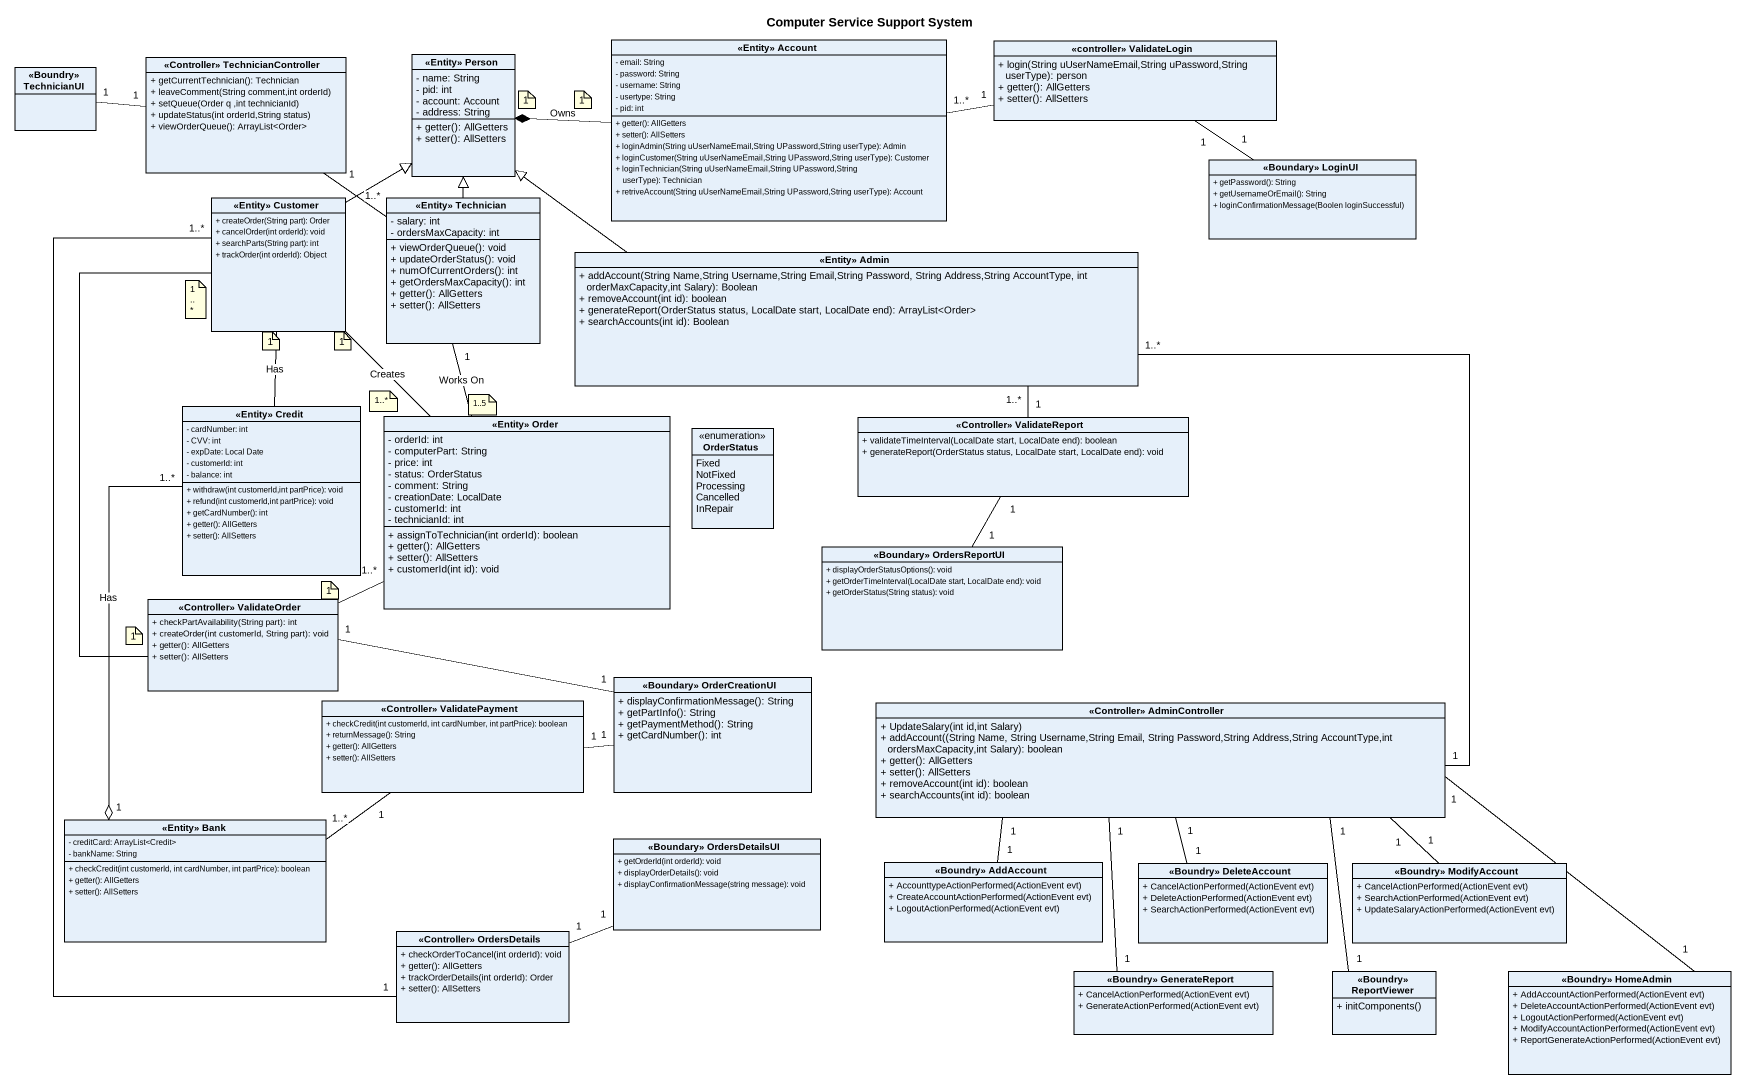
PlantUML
@startuml
title Computer Service Support System
hide circle
hide empty members
skinparam classAttributeIconSize 0
class "<<Entity>> Person" as Entity_Person {
  - name: String
  - pid: int
  - account: Account
  - address: String
  + getter(): AllGetters
  + setter(): AllSetters
}
class "<<Entity>> Account" as Entity_Account {
  - email: String
  - password: String
  - username: String
  - usertype: String
  - pid: int
  + getter(): AllGetters
  + setter(): AllSetters
  + loginAdmin(String uUserNameEmail,String UPassword,String userType): Admin
  + loginCustomer(String uUserNameEmail,String UPassword,String userType): Customer
  + loginTechnician(String uUserNameEmail,String UPassword,String userType): Technician
  + retriveAccount(String uUserNameEmail,String UPassword,String userType): Account
}
class "<<controller>> ValidateLogin" as controller_ValidateLogin {
  + login(String uUserNameEmail,String uPassword,String userType): person
  + getter(): AllGetters
  + setter(): AllSetters
}
class "<<Boundry>> TechnicianUI" as Boundry_TechnicianUI
class "<<Controller>> TechnicianController" as Controller {
  + getCurrentTechnician(): Technician
  + leaveComment(String comment,int orderId)
  + setQueue(Order q ,int technicianId)
  + updateStatus(int orderId,String status)
  + viewOrderQueue(): ArrayList<Order>
}
class "<<Boundary>> LoginUI" as Boundary_LoginUI {
  + getPassword(): String
  + getUsernameOrEmail(): String
  + loginConfirmationMessage(Boolen loginSuccessful)
}
class "<<Entity>> Customer" as Entity_Customer {
  + createOrder(String part): Order
  + cancelOrder(int orderId): void
  + searchParts(String part): int
  + trackOrder(int orderId): Object
}
class "<<Entity>> Technician" as Entity_Technician {
  - salary: int
  - ordersMaxCapacity: int
  + viewOrderQueue(): void
  + updateOrderStatus(): void
  + numOfCurrentOrders(): int
  + getOrdersMaxCapacity(): int
  + getter(): AllGetters
  + setter(): AllSetters
}
class "<<Entity>> Admin" as Entity_Admin {
  + addAccount(String Name,String Username,String Email,String Password, String Address,String AccountType, int orderMaxCapacity,int Salary): Boolean
  + removeAccount(int id): boolean
  + generateReport(OrderStatus status, LocalDate start, LocalDate end): ArrayList<Order>
  + searchAccounts(int id): Boolean
}
class "<<Entity>> Credit" as Entity_Credit {
  - cardNumber: int
  - CVV: int
  - expDate: Local Date
  - customerId: int
  - balance: int
  + withdraw(int customerId,int partPrice): void
  + refund(int customerId,int partPrice): void
  + getCardNumber(): int
  + getter(): AllGetters
  + setter(): AllSetters
}
class "<<Entity>> Order" as Entity_Order {
  - orderId: int
  - computerPart: String
  - price: int
  - status: OrderStatus
  - comment: String
  - creationDate: LocalDate
  - customerId: int
  - technicianId: int
  + assignToTechnician(int orderId): boolean
  + getter(): AllGetters
  + setter(): AllSetters
  + customerId(int id): void
}
class "<<Controller>> ValidateReport" as Controller_ValidateReport {
  + validateTimeInterval(LocalDate start, LocalDate end): boolean
  + generateReport(OrderStatus status, LocalDate start, LocalDate end): void
}
enum OrderStatus {
  Fixed
  NotFixed
  Processing
  Cancelled
  InRepair
}
class "<<Boundary>> OrdersReportUI" as Boundary_OrdersReportUI {
  + displayOrderStatusOptions(): void
  + getOrderTimeInterval(LocalDate start, LocalDate end): void
  + getOrderStatus(String status): void
}
class "<<Controller>> ValidateOrder" as Controller_ValidateOrder {
  + checkPartAvailability(String part): int
  + createOrder(int customerId, String part): void
  + getter(): AllGetters
  + setter(): AllSetters
}
class "<<Controller>> ValidatePayment" as Controller_ValidatePayment {
  + checkCredit(int customerId, int cardNumber, int partPrice): boolean
  + returnMessage(): String
  + getter(): AllGetters
  + setter(): AllSetters
}
class "<<Boundary>> OrderCreationUI" as Boundary_OrderCreationUI {
  + displayConfirmationMessage(): String
  + getPartInfo(): String
  + getPaymentMethod(): String
  + getCardNumber(): int
}
class "<<Controller>> AdminController" as Controller_AdminController {
  + UpdateSalary(int id,int Salary)
  + addAccount((String Name, String Username,String Email, String Password,String Address,String AccountType,int ordersMaxCapacity,int Salary): boolean
  + getter(): AllGetters
  + setter(): AllSetters
  + removeAccount(int id): boolean
  + searchAccounts(int id): boolean
}
class "<<Entity>> Bank" as Entity_Bank {
  - creditCard: ArrayList<Credit>
  - bankName: String
  + checkCredit(int customerId, int cardNumber, int partPrice): boolean
  + getter(): AllGetters
  + setter(): AllSetters
}
class "<<Boundary>> OrdersDetailsUI" as Boundary_OrdersDetailsUI {
  + getOrderId(int orderId): void
  + displayOrderDetails(): void
  + displayConfirmationMessage(string message): void
}
class "<<Boundry>> AddAccount" as Boundry_AddAccount {
  + AccounttypeActionPerformed(ActionEvent evt)
  + CreateAccountActionPerformed(ActionEvent evt)
  + LogoutActionPerformed(ActionEvent evt)
}
class "<<Boundry>> DeleteAccount" as Boundry_DeleteAccount {
  + CancelActionPerformed(ActionEvent evt)
  + DeleteActionPerformed(ActionEvent evt)
  + SearchActionPerformed(ActionEvent evt)
}
class "<<Boundry>> ModifyAccount" as Boundry_ModifyAccount {
  + CancelActionPerformed(ActionEvent evt)
  + SearchActionPerformed(ActionEvent evt)
  + UpdateSalaryActionPerformed(ActionEvent evt)
}
class "<<Controller>> OrdersDetails" as Controller_OrdersDetails {
  + checkOrderToCancel(int orderId): void
  + getter(): AllGetters
  + trackOrderDetails(int orderId): Order
  + setter(): AllSetters
}
class "<<Boundry>> GenerateReport" as Boundry_GenerateReport {
  + CancelActionPerformed(ActionEvent evt)
  + GenerateActionPerformed(ActionEvent evt)
}
class "<<Boundry>> ReportViewer" as Boundry_ReportViewer {
  + initComponents()
}
class "<<Boundry>> HomeAdmin" as Boundry_HomeAdmin {
  + AddAccountActionPerformed(ActionEvent evt)
  + DeleteAccountActionPerformed(ActionEvent evt)
  + LogoutActionPerformed(ActionEvent evt)
  + ModifyAccountActionPerformed(ActionEvent evt)
  + ReportGenerateActionPerformed(ActionEvent evt)
}
Entity_Account -left-* Entity_Person : Owns
controller_ValidateLogin "1" -left- "1..*" Entity_Account
Controller "1" -left- "1" Boundry_TechnicianUI
Boundary_LoginUI "1" -up- "1" controller_ValidateLogin
Entity_Customer -up-|> Entity_Person
Entity_Customer -- Entity_Credit : Has
Entity_Customer -- Entity_Order : Creates
Entity_Technician -up-|> Entity_Person
Entity_Technician "1..*" -up- "1" Controller
Entity_Technician "1" -- Entity_Order : Works On
Entity_Admin -left-|> Entity_Person
Entity_Credit "1..*" --o "1" Entity_Bank : Has
Entity_Order "1..*" -left- Controller_ValidateOrder
Controller_ValidateReport "1" -up- "1..*" Entity_Admin
Controller_ValidateReport "1" -- "1" Boundary_OrdersReportUI
Controller_ValidateOrder -up- Entity_Customer
Controller_ValidatePayment "1" -right- "1" Boundary_OrderCreationUI
Boundary_OrderCreationUI "1" -left- "1" Controller_ValidateOrder
Controller_AdminController "1" -up- "1..*" Entity_Admin
Entity_Bank "1..*" -right- "1" Controller_ValidatePayment
Boundry_AddAccount "1" -up- "1" Controller_AdminController
Boundry_DeleteAccount "1" -up- "1" Controller_AdminController
Boundry_ModifyAccount "1" -left- "1" Controller_AdminController
Controller_OrdersDetails "1" -up- "1..*" Entity_Customer
Controller_OrdersDetails "1" -right- "1" Boundary_OrdersDetailsUI
Boundry_GenerateReport "1" -up- "1" Controller_AdminController
Boundry_ReportViewer "1" -up- "1" Controller_AdminController
Boundry_HomeAdmin "1" -left- "1" Controller_AdminController
note as N1
  1
end note
note as N2
  1
end note
note as N3
  1..*
end note
note as N4
  1
end note
note as N5
  1
end note
note as N6
  1..*
end note
note as N7
  1..5
end note
note as N8
  1
end note
note as N9
  1
end note
@enduml
